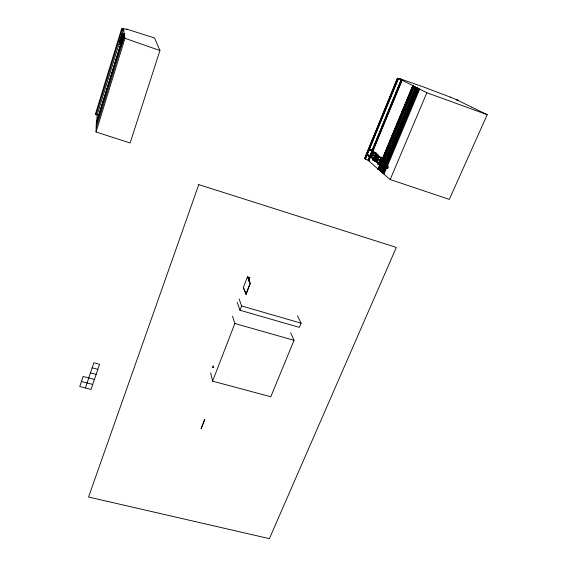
<?xml version="1.0" encoding="UTF-8"?>
<svg xmlns="http://www.w3.org/2000/svg" width="567" height="567" viewBox="0 0 567 567"><rect width="100%" height="100%" fill="white"/><g stroke="black" fill="none" stroke-linecap="round" stroke-linejoin="round"><path stroke-width="0.85" d="M120.686 44.325C120.41 45.403 119.424 44.361 120.686 44.389L122.784 37.5C123.493 36.699 121.501 36.352 122.607 36.097L120.346 42.773L120.679 42.277M122.444 36.536L122.415 35.976M122.259 36.472L122.139 33.836L119.637 42.341L120.247 42.553L120.438 40.016M126.625 29.108L154.585 38.003L159.937 50.527L130.112 142.99L96.029 131.983L96.291 123.089L123.989 34.318M96.603 123.188L97.127 115.044L123.585 29.009L121.735 28.378L95.299 114.449L97.127 115.044M120.112 40.498L120.261 39.952M122.337 35.721L122.139 33.836M122.975 36.812L122.777 37.422L122.323 36.494M120.247 42.553L122.685 34.63L121.99 34.325M386.644 163.112L384.114 161L384.249 159.554L383.448 158.98M381.853 166.181A1.885 0.645 -69.8 0 1 381.917 164.77L381.967 164.536A4.16 1.417 -69.8 0 1 383.101 161.822M375.73 158.37L374.964 161.545L377.856 154.422L375.935 157.583M120.402 42.794L120.473 44.899L119.843 44.68L122.479 36.047L122.493 37.89M96.064 114.718L122.486 28.626L127.369 29.456L126.71 29.137M122.323 33.9L120.289 40.505L120.445 42.05L120.445 40.073M120.516 40.278L121.324 37.628M121.366 37.514L122.174 34.863M120.31 41.873L120.317 39.974M120.558 42.291L120.346 42.773M121.586 39.846L120.721 42.227M121.621 39.74L122.245 37.706M120.551 44.205L120.828 43.744M96.284 123.209L124.244 33.474M96.588 123.308L123.946 33.432M96.326 127.355L124.591 35.771M96.029 131.983L124.967 38.315L123.585 29.009M122.685 34.601L122.373 35.182M381.3 158.654L382.491 159.646L381.187 158.611L378.614 164.685L378.983 163.636L374.844 160.355L375.418 161.241L377.92 155.287M378.976 164.239L378.026 164.48L381.01 157.307L381.591 157.534L381.308 158.051L377.126 154.841L381.116 158.498M372.958 151.155L370.542 157.016C369.982 155.315 372.526 159.745 373.646 159.639L373.469 160.227L376.268 153.863L376.368 153.203L375.801 152.984L372.888 160.029L373.937 159.894L374 159.348M381.591 157.534L381.485 158.207L382.675 159.192M85.404 387.956L93.874 362.767L99.551 364.269L91.039 389.409L79.756 386.503L83.108 376.467L94.427 379.415M247.673 276.916L250.295 283.457L246.121 294.28L243.356 287.497L247.446 276.845L249.778 277.539L248.488 280.899M213.405 366.353L212.93 367.593L213.256 365.708M248.601 280.934L249.7 277.752M245.894 294.216L250.068 283.387L247.446 276.845M290.559 332.652L294.032 340.32L270.806 396.744L212.59 381.159L234.844 323.488L232.491 316.152M297.462 315.776L301.091 323.176L299.362 327.372L239.954 310.241L241.613 305.953L239.118 298.901M201.072 428.858L204.772 419.346L201.15 428.666M397.474 78.225L401.968 80.103L368.784 160.645L364.581 158.427L397.474 78.211L365.035 157.605M365.049 158.845L398.055 78.487L401.457 79.345L400.628 79.004M365.205 158.895L398.176 78.558M365.432 159.093L398.438 78.685M369.641 156.471C364.035 153.692 370.216 155.776 370.364 156.811M372.243 151.212C365.85 148.214 372.81 150.347 372.753 151.524M369.641 156.187C365.424 154.231 367.657 156.279 367.437 154.975M369.712 149.582C369.33 151.035 368.628 148.894 371.867 150.779M367.707 155.606L367.884 155.174M369.932 150.191L370.109 149.759M368.026 159.979L401.082 79.649M371.867 151.056L372.051 150.616M412.911 86.68L378.458 169.335L368.267 160.475L401.436 79.912L401.968 80.103M368.302 160.504L401.471 79.926L413.258 85.83L412.762 85.702L378.076 169.257L412.762 85.702M368.94 160.787L402.145 80.195M372.866 151.758L371.902 154.096L374.858 156.598L375.992 153.678C371.406 149.596 371.668 151.191 375.836 154.238M371.513 155.84L371.846 154.302M371.562 157.109L372.526 154.77L371.598 157.137M372.576 154.663L373.54 152.325M372.604 154.692L373.568 152.346M372.937 160.05L375.843 153.026L376.396 153.962L376.084 154.302M373.469 160.227L372.888 160.029L373.646 159.639L375.914 154.153L372.88 151.623M377.36 154.274L374.426 161.361L374.964 161.545L374.376 161.319L375.397 157.399L377.31 154.238L377.898 154.458M375.68 161.397L375.602 160.801M377.842 155.762L376.942 155.28L378.154 155.429M378.026 155.323L375.524 161.34L375.56 160.787M375.864 160.957L377.969 155.875L380.492 157.973M380.046 160.879L377.027 158.328L378.21 156.201M376.63 161.467L377.622 159.086M377.665 158.98L378.657 156.591L377.7 159.008M376.665 161.496L377.65 159.114M378.083 164.501L381.052 157.357L381.485 158.207L379.288 162.906M379.33 162.701L379.996 161.099M377.863 155.266L381.201 158.016L380.039 160.985L376.97 158.384M382.583 172.822L378.267 169.342L413.074 85.823L426.859 92.74L487.244 114.676L449.312 199.393L390.174 179.526L382.264 172.722L417.709 88.14L382.286 172.744M378.834 169.604L413.669 86.064M378.997 169.661L413.832 86.12M415.491 86.964L380.414 170.915M382.69 172.921L418.134 88.31M387.785 168.449L388.225 166.96L387.708 165.543M390.174 179.526L426.859 92.74M376.368 153.203L375.992 153.678M383.2 161.645L383.101 159.802L383.221 161.623A1.892 0.645 -69.7 0 1 384.065 160.879M120.495 42.27L120.523 42.78M384.454 168.349C381.612 163.7 382.03 168.335 380.386 166.315M377.998 155.372L377.813 155.819M381.952 164.572L380.726 165.493L381.91 164.742M386.503 168.427L387.948 166.648M120.431 41.915L119.616 42.334L120.445 41.993M119.843 44.68L120.672 44.247M378.799 164.083L378.026 164.48L378.614 164.685M369.925 149.688L369.408 149.482L372.781 150.957M365.105 158.781L364.659 158.441M367.664 155.103L367.182 154.904L369.819 155.755M81.428 381.492L92.726 384.419M92.166 367.848L97.836 369.337M90.465 372.902L96.128 374.383M450.297 97.106L458.115 100.366M234.844 323.488L294.032 340.32M377.976 169.193L378.458 169.335M241.613 305.953L301.091 323.176M243.356 287.497L246.121 294.28M381.201 158.016L381.01 157.307M369.819 156.038L370.223 156.237M368.267 160.475L368.784 160.645M380.046 165.217L378.862 164.196M387.353 168.08L387.622 168.392M377.707 155.719L378.657 156.109M372.221 154.125L374.865 156.492M370.542 156.379L370.187 156.209M371.215 156.563L373.844 158.958M377.183 158.689L375.999 160.808L376.644 161.361M373.058 151.191L372.725 151.573L373.561 151.857M373.114 151.949L375.772 154.302M121.062 42.249L121.097 42.575M124.967 38.315L159.937 50.527M121.657 37.238L121.508 38.393M121.699 37.542L121.267 37.436L121.409 38.705M471.801 107.163L487.244 114.676M457.456 100.125L456.52 99.785L471.581 107.05M413.258 85.83L378.267 169.342M450.382 97.141L422.55 86.595L400.557 78.983M414.654 86.545L379.706 170.284M419.708 89.104L384.043 174.112M375.347 161.212L374.659 160.794L378.692 164.047M372.42 150.787L376.091 153.714L375.801 152.984M372.044 150.198C369.11 148.228 368.132 150.609 371.782 150.85M381.371 158.165L382.569 159.157M377.948 156.116L380.981 158.647M376.927 158.498L379.408 160.603M376.722 161.432L379.004 163.395M369.819 155.613C366.884 153.643 365.913 156.024 369.556 156.258M375.942 160.872L378.997 163.494M370.542 156.457L373.823 159.199M379.047 163.75L380.337 164.806M122.068 34.381L122.217 35.678M122.352 36.593L122.784 37.5M237.226 302.331L239.954 310.241M212.774 366.955L212.93 367.593M210.676 372.852L212.59 381.159M122.6 36.04L122.791 37.557M122.174 34.438L122.359 35.849M122.734 38.84L122.911 40.229L121.083 46.168L120.927 44.701M122.139 34.58L122.302 35.834M122.111 34.679L122.266 35.912M121.331 37.209L121.48 38.499M121.586 39.421L121.742 40.76M121.288 37.337L121.437 38.62M121.551 39.548L121.699 40.888M121.522 39.647L121.671 40.973M120.516 39.881L120.651 41.178M120.48 39.966L120.622 41.285M120.679 42.334L120.842 43.879M121.522 29.335C122.068 29.69 121.997 29.512 121.572 29.349M122.451 29.959L123.046 30.157L122.451 29.959M123.372 36.77L124.017 36.997L123.372 36.77M375.467 157.463L374.709 160.652L377.076 154.926L375.467 157.463M198.783 184.608L88.537 497.032L269.389 538.65L396.326 247.41L198.783 184.608M371.86 154.203L370.896 156.535L373.837 159.065L374.808 156.705L371.86 154.203M416.32 87.389L381.215 171.588L416.32 87.389M417.163 87.814L381.938 172.226L417.163 87.814M418.857 88.672L383.363 173.509L418.857 88.672M376.523 157.789C375.014 157.151 377.615 158.597 376.523 157.789M376.339 158.228C374.83 157.591 377.431 159.043 376.339 158.228"/></g></svg>
